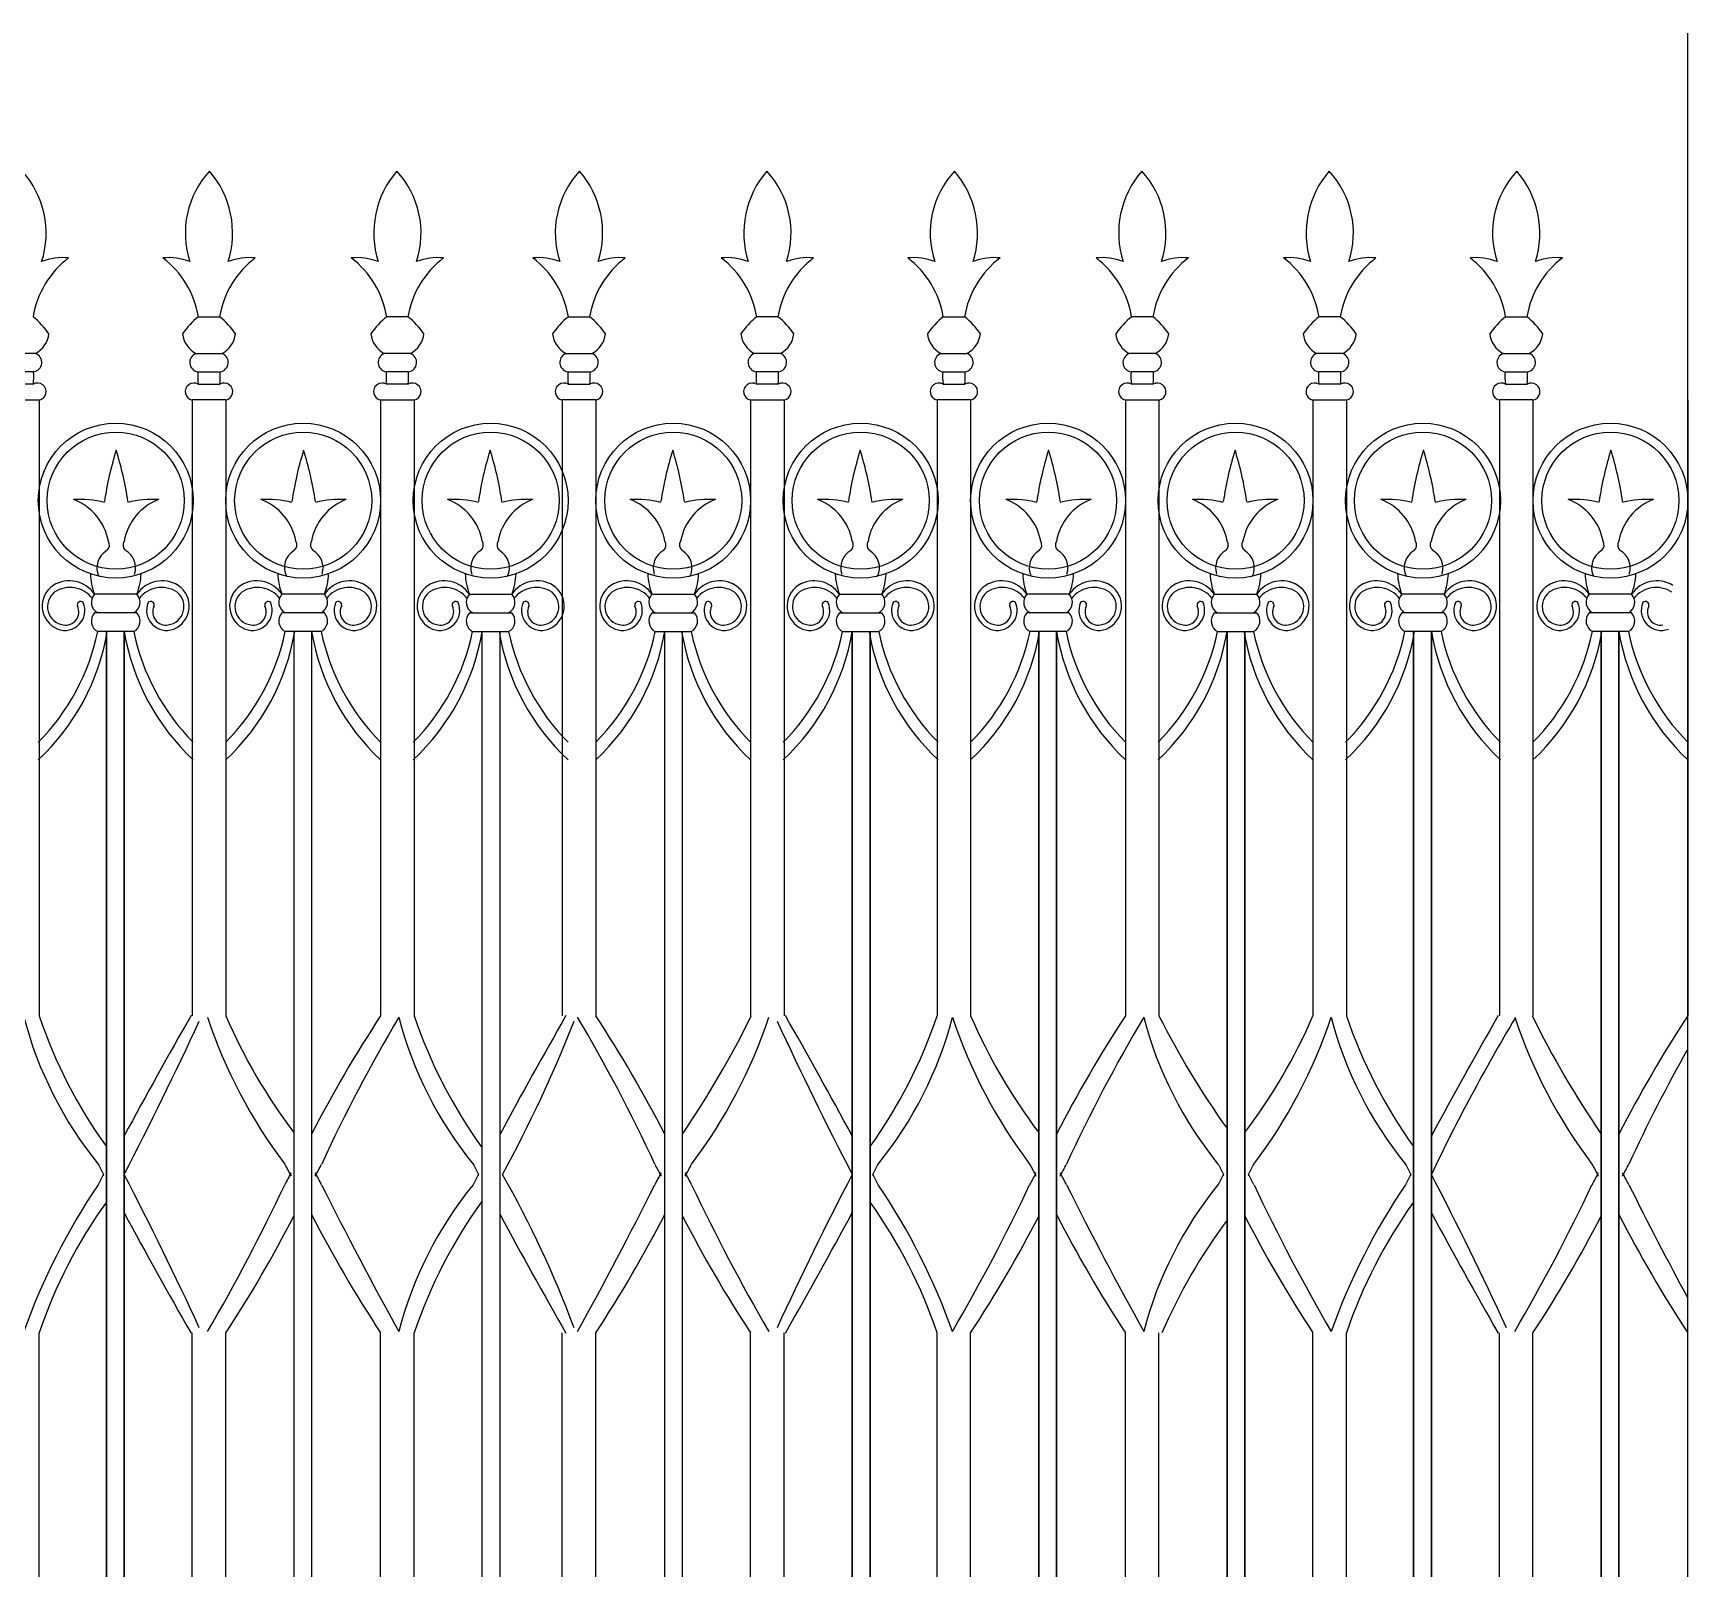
# Model space of a CAD drawing. Header units: millimetres. Extents: x 2621 to 26934, y 11979 to 27988.
# Drawn here: x 11885 to 12998, y 26810 to 27844 of the extents above; entities that cross this region are included whole.
import ezdxf

# ---------------------------------------------------------------- set-up
doc = ezdxf.new("R2010")
doc.units = ezdxf.units.MM

# ---------------------------------------------------------------- blocks, each defined once
blk = doc.blocks.new('A$C42C5099B')
for p, q in [((1090.26, 0), (1090.26, 826.12)), ((589.39, 730.69), (596.52, 730.69)), ((659.86, 730.69), (652.73, 730.69)), ((713.81, 730.69), (720.94, 730.69)), ((784.28, 730.69), (777.15, 730.69)), ((839.88, 730.69), (847.01, 730.69)), ((910.35, 730.69), (903.22, 730.69)), ((973.38, 730.69), (966.25, 730.69)), ((1028.98, 730.69), (1036.11, 730.69)), ((534.61, 718.33), (525.84, 718.33)), ((588.57, 718.33), (597.34, 718.33)), ((660.68, 718.33), (651.9, 718.33)), ((712.99, 718.33), (721.77, 718.33)), ((785.11, 718.33), (776.33, 718.33)), ((839.06, 718.33), (847.83, 718.33)), ((911.17, 718.33), (902.4, 718.33)), ((974.21, 718.33), (965.43, 718.33)), ((1028.16, 718.33), (1036.94, 718.33)), ((533.97, 712.16), (526.48, 712.16)), ((533.88, 708), (526.57, 708)), ((589.21, 712.16), (596.7, 712.16)), ((589.3, 708), (596.61, 708)), ((660.04, 712.16), (652.54, 712.16)), ((659.95, 708), (652.63, 708)), ((713.63, 712.16), (721.13, 712.16)), ((713.72, 708), (721.04, 708)), ((784.47, 712.16), (776.97, 712.16)), ((784.38, 708), (777.06, 708)), ((839.7, 712.16), (847.19, 712.16)), ((839.79, 708), (847.1, 708)), ((910.53, 712.16), (903.04, 712.16)), ((910.44, 708), (903.12, 708)), ((973.57, 712.16), (966.07, 712.16)), ((973.48, 708), (966.16, 708)), ((1028.8, 712.16), (1036.3, 712.16)), ((1028.89, 708), (1036.21, 708)), ((524.6, 702.68), (535.85, 702.68)), ((535.85, 702.68), (535.85, 495.55)), ((587.33, 702.68), (587.33, 495.55)), ((598.58, 702.68), (587.33, 702.68)), ((598.58, 702.68), (598.58, 495.55)), ((650.67, 702.68), (650.67, 495.55)), ((650.67, 702.68), (661.92, 702.68)), ((661.92, 702.68), (661.92, 495.55)), ((711.75, 702.68), (711.75, 495.55)), ((723, 702.68), (711.75, 702.68)), ((723, 702.68), (723, 495.55)), ((775.09, 702.68), (775.09, 495.55)), ((775.09, 702.68), (786.34, 702.68)), ((786.34, 702.68), (786.34, 495.55)), ((837.82, 702.68), (837.82, 495.55)), ((849.07, 702.68), (837.82, 702.68)), ((849.07, 702.68), (849.07, 495.55)), ((901.16, 702.68), (901.16, 495.55)), ((901.16, 702.68), (912.41, 702.68)), ((912.41, 702.68), (912.41, 495.55)), ((964.19, 702.68), (964.19, 495.55)), ((964.19, 702.68), (975.44, 702.68)), ((975.44, 702.68), (975.44, 495.55)), ((1026.92, 702.68), (1026.92, 495.55)), ((1038.17, 702.68), (1026.92, 702.68)), ((1038.17, 702.68), (1038.17, 495.55)), ((1090.26, 702.68), (1090.26, 495.55)), ((568.72, 637.34), (554.46, 637.34)), ((631.75, 637.34), (617.49, 637.34)), ((680.53, 637.34), (694.79, 637.34)), ((741.92, 637.34), (756.18, 637.34)), ((804.95, 637.34), (819.21, 637.34)), ((882.24, 637.34), (867.98, 637.34)), ((931.02, 637.34), (945.28, 637.34)), ((1008.31, 637.34), (994.05, 637.34)), ((1071.35, 637.34), (1057.09, 637.34)), ((568.72, 631.06), (554.46, 631.06)), ((567.65, 631.06), (555.53, 631.06)), ((631.75, 631.06), (617.49, 631.06)), ((630.68, 631.06), (618.56, 631.06)), ((680.53, 631.06), (694.79, 631.06)), ((681.6, 631.06), (693.72, 631.06)), ((741.92, 631.06), (756.18, 631.06)), ((742.99, 631.06), (755.11, 631.06)), ((804.95, 631.06), (819.21, 631.06)), ((806.02, 631.06), (818.14, 631.06)), ((882.24, 631.06), (867.98, 631.06)), ((881.18, 631.06), (869.05, 631.06)), ((931.02, 631.06), (945.28, 631.06)), ((932.09, 631.06), (944.21, 631.06)), ((1008.31, 631.06), (994.05, 631.06)), ((1007.24, 631.06), (995.12, 631.06)), ((1071.35, 631.06), (1057.09, 631.06)), ((1070.28, 631.06), (1058.16, 631.06)), ((567.65, 624.79), (555.53, 624.79)), ((558.44, 316.23), (558.44, 624.79)), ((558.44, 624.79), (558.44, 316.23)), ((564.44, 316.23), (564.44, 624.79)), ((564.44, 624.79), (564.44, 316.23)), ((630.68, 624.79), (618.56, 624.79)), ((621.47, 624.79), (621.47, 259.61)), ((627.47, 624.79), (627.47, 259.61)), ((681.6, 624.79), (693.72, 624.79)), ((684.81, 259.61), (684.81, 624.79)), ((690.81, 259.61), (690.81, 624.79)), ((742.99, 624.79), (755.11, 624.79)), ((746.2, 259.61), (746.2, 624.79)), ((752.2, 259.61), (752.2, 624.79)), ((806.02, 624.79), (818.14, 624.79)), ((809.23, 624.79), (809.23, 316.23)), ((809.23, 316.23), (809.23, 624.79)), ((815.23, 624.79), (815.23, 316.23)), ((815.23, 316.23), (815.23, 624.79)), ((881.18, 624.79), (869.05, 624.79)), ((871.96, 316.23), (871.96, 624.79)), ((871.96, 624.79), (871.96, 316.23)), ((877.96, 316.23), (877.96, 624.79)), ((877.96, 624.79), (877.96, 316.23)), ((932.09, 624.79), (944.21, 624.79)), ((935.3, 624.79), (935.3, 316.23)), ((935.3, 316.23), (935.3, 624.79)), ((941.3, 624.79), (941.3, 316.23)), ((941.3, 316.23), (941.3, 624.79)), ((1007.24, 624.79), (995.12, 624.79)), ((998.03, 316.23), (998.03, 624.79)), ((998.03, 624.79), (998.03, 316.23)), ((1004.03, 316.23), (1004.03, 624.79)), ((1004.03, 624.79), (1004.03, 316.23)), ((1070.28, 624.79), (1058.16, 624.79)), ((1061.06, 316.23), (1061.06, 624.79)), ((1061.06, 624.79), (1061.06, 316.23)), ((1067.06, 316.23), (1067.06, 624.79)), ((1067.06, 624.79), (1067.06, 316.23)), ((558.44, 259.61), (558.44, 568.17)), ((558.44, 568.17), (558.44, 259.61)), ((564.44, 259.61), (564.44, 568.17)), ((564.44, 568.17), (564.44, 259.61)), ((809.23, 568.17), (809.23, 259.61)), ((809.23, 259.61), (809.23, 568.17)), ((815.23, 568.17), (815.23, 259.61)), ((815.23, 259.61), (815.23, 568.17)), ((871.96, 259.61), (871.96, 568.17)), ((871.96, 568.17), (871.96, 259.61)), ((877.96, 259.61), (877.96, 568.17)), ((877.96, 568.17), (877.96, 259.61)), ((935.3, 568.17), (935.3, 259.61)), ((935.3, 259.61), (935.3, 568.17)), ((941.3, 568.17), (941.3, 259.61)), ((941.3, 259.61), (941.3, 568.17)), ((998.03, 259.61), (998.03, 568.17)), ((998.03, 568.17), (998.03, 259.61)), ((1004.03, 259.61), (1004.03, 568.17)), ((1004.03, 568.17), (1004.03, 259.61)), ((1061.06, 259.61), (1061.06, 568.17)), ((1061.06, 568.17), (1061.06, 259.61)), ((1067.06, 259.61), (1067.06, 568.17)), ((1067.06, 568.17), (1067.06, 259.61)), ((535.85, 181.72), (535.85, 388.86)), ((587.33, 181.72), (587.33, 388.86)), ((598.58, 181.72), (598.58, 388.86)), ((650.67, 181.72), (650.67, 388.86)), ((661.92, 181.72), (661.92, 388.86)), ((711.75, 181.72), (711.75, 388.86)), ((723, 181.72), (723, 388.86)), ((775.09, 181.72), (775.09, 388.86)), ((786.34, 181.72), (786.34, 388.86)), ((837.82, 181.72), (837.82, 388.86)), ((849.07, 181.72), (849.07, 388.86)), ((901.16, 181.72), (901.16, 388.86)), ((912.41, 181.72), (912.41, 388.86)), ((964.19, 181.72), (964.19, 388.86)), ((975.44, 181.72), (975.44, 388.86)), ((1026.92, 181.72), (1026.92, 388.86)), ((1038.17, 181.72), (1038.17, 388.86)), ((1090.26, 181.72), (1090.26, 388.86))]:
    blk.add_line(p, q)
for centre, radius in [((561.59, 668.82), 26.04), ((561.59, 668.82), 23.04), ((624.62, 668.82), 26.04), ((624.62, 668.82), 23.04), ((687.66, 668.82), 26.04), ((687.66, 668.82), 23.04), ((749.05, 668.82), 26.04), ((749.05, 668.82), 23.04), ((812.08, 668.82), 26.04), ((812.08, 668.82), 23.04), ((875.11, 668.82), 26.04), ((875.11, 668.82), 23.04), ((938.15, 668.82), 26.04), ((938.15, 668.82), 23.04), ((1001.18, 668.82), 26.04), ((1001.18, 668.82), 23.04), ((1064.22, 668.82), 26.04), ((1064.22, 668.82), 23.04)]:
    blk.add_circle(centre, radius)
for centre, radius, start, end in [((507.22, 758.8), 30.97, 341.9896, 42.4537), ((615.96, 758.8), 30.97, 137.5463, 198.0104), ((569.06, 758.84), 31.83, 342.4063, 40.9407), ((680.18, 758.84), 31.83, 139.0593, 197.5937), ((633.29, 758.8), 30.97, 341.9896, 42.4537), ((740.38, 758.8), 30.97, 137.5463, 198.0104), ((693.49, 758.84), 31.83, 342.4063, 40.9407), ((804.61, 758.84), 31.83, 139.0593, 197.5937), ((757.72, 758.8), 30.97, 341.9896, 42.4537), ((866.45, 758.8), 30.97, 137.5463, 198.0104), ((819.55, 758.84), 31.83, 342.4063, 40.9407), ((930.68, 758.84), 31.83, 139.0593, 197.5937), ((883.78, 758.8), 30.97, 341.9896, 42.4537), ((993.71, 758.84), 31.83, 139.0593, 197.5937), ((946.82, 758.8), 30.97, 341.9896, 42.4537), ((1055.55, 758.8), 30.97, 137.5463, 198.0104), ((1008.66, 758.84), 31.83, 342.4063, 40.9407), ((564.77, 725.46), 31.42, 127.2781, 170.413), ((543.68, 731.7), 18.87, 83.7324, 111.7886), ((579.5, 731.7), 18.87, 68.2114, 96.2676), ((558.41, 725.46), 31.42, 9.587, 52.7219), ((627.5, 725.46), 31.42, 127.2781, 170.413), ((606.41, 731.7), 18.87, 83.7324, 111.7886), ((642.84, 731.7), 18.87, 68.2114, 96.2676), ((621.75, 725.46), 31.42, 9.587, 52.7219), ((690.84, 725.46), 31.42, 127.2781, 170.413), ((669.75, 731.7), 18.87, 83.7324, 111.7886), ((703.92, 731.7), 18.87, 68.2114, 96.2676), ((682.83, 725.46), 31.42, 9.587, 52.7219), ((751.93, 725.46), 31.42, 127.2781, 170.413), ((730.83, 731.7), 18.87, 83.7324, 111.7886), ((767.26, 731.7), 18.87, 68.2114, 96.2676), ((746.17, 725.46), 31.42, 9.587, 52.7219), ((815.26, 725.46), 31.42, 127.2781, 170.413), ((794.17, 731.7), 18.87, 83.7324, 111.7886), ((829.99, 731.7), 18.87, 68.2114, 96.2676), ((808.9, 725.46), 31.42, 9.587, 52.7219), ((877.99, 725.46), 31.42, 127.2781, 170.413), ((856.9, 731.7), 18.87, 83.7324, 111.7886), ((893.33, 731.7), 18.87, 68.2114, 96.2676), ((872.24, 725.46), 31.42, 9.587, 52.7219), ((941.33, 725.46), 31.42, 127.2781, 170.413), ((920.24, 731.7), 18.87, 83.7324, 111.7886), ((956.36, 731.7), 18.87, 68.2114, 96.2676), ((935.27, 725.46), 31.42, 9.587, 52.7219), ((1004.37, 725.46), 31.42, 127.2781, 170.413), ((983.27, 731.7), 18.87, 83.7324, 111.7886), ((1019.09, 731.7), 18.87, 68.2114, 96.2676), ((998, 725.46), 31.42, 9.587, 52.7219), ((1067.09, 725.46), 31.42, 127.2781, 170.413), ((1046, 731.7), 18.87, 83.7324, 111.7886), ((516.29, 709.06), 27.82, 34.7652, 51.0275), ((606.89, 709.06), 27.82, 128.9725, 145.2348), ((579.02, 709.06), 27.82, 34.7652, 51.0275), ((670.23, 709.06), 27.82, 128.9725, 145.2348), ((642.36, 709.06), 27.82, 34.7652, 51.0275), ((731.31, 709.06), 27.82, 128.9725, 145.2348), ((703.44, 709.06), 27.82, 34.7652, 51.0275), ((794.65, 709.06), 27.82, 128.9725, 145.2348), ((766.78, 709.06), 27.82, 34.7652, 51.0275), ((857.38, 709.06), 27.82, 128.9725, 145.2348), ((829.51, 709.06), 27.82, 34.7652, 51.0275), ((920.72, 709.06), 27.82, 128.9725, 145.2348), ((892.85, 709.06), 27.82, 34.7652, 51.0275), ((983.75, 709.06), 27.82, 128.9725, 145.2348), ((955.88, 709.06), 27.82, 34.7652, 51.0275), ((1046.48, 709.06), 27.82, 128.9725, 145.2348), ((1018.61, 709.06), 27.82, 34.7652, 51.0275), ((530.58, 725.96), 8.63, 297.8727, 353.0779), ((592.6, 725.96), 8.63, 186.9221, 242.1273), ((593.31, 725.96), 8.63, 297.8727, 353.0779), ((655.94, 725.96), 8.63, 186.9221, 242.1273), ((656.65, 725.96), 8.63, 297.8727, 353.0779), ((717.02, 725.96), 8.63, 186.9221, 242.1273), ((717.73, 725.96), 8.63, 297.8727, 353.0779), ((780.36, 725.96), 8.63, 186.9221, 242.1273), ((781.07, 725.96), 8.63, 297.8727, 353.0779), ((843.09, 725.96), 8.63, 186.9221, 242.1273), ((843.8, 725.96), 8.63, 297.8727, 353.0779), ((906.43, 725.96), 8.63, 186.9221, 242.1273), ((907.14, 725.96), 8.63, 297.8727, 353.0779), ((969.46, 725.96), 8.63, 186.9221, 242.1273), ((970.17, 725.96), 8.63, 297.8727, 353.0779), ((1032.19, 725.96), 8.63, 186.9221, 242.1273), ((1032.9, 725.96), 8.63, 297.8727, 353.0779), ((533.5, 715.33), 3.21, 278.5397, 69.635), ((589.68, 715.33), 3.21, 110.365, 261.4603), ((596.23, 715.33), 3.21, 278.5397, 69.635), ((653.02, 715.33), 3.21, 110.365, 261.4603), ((659.57, 715.33), 3.21, 278.5397, 69.635), ((714.11, 715.33), 3.21, 110.365, 261.4603), ((720.65, 715.33), 3.21, 278.5397, 69.635), ((777.44, 715.33), 3.21, 110.365, 261.4603), ((783.99, 715.33), 3.21, 278.5397, 69.635), ((840.17, 715.33), 3.21, 110.365, 261.4603), ((846.72, 715.33), 3.21, 278.5397, 69.635), ((903.51, 715.33), 3.21, 110.365, 261.4603), ((910.06, 715.33), 3.21, 278.5397, 69.635), ((966.55, 715.33), 3.21, 110.365, 261.4603), ((973.09, 715.33), 3.21, 278.5397, 69.635), ((1029.27, 715.33), 3.21, 110.365, 261.4603), ((1035.82, 715.33), 3.21, 278.5397, 69.635), ((508.71, 710.62), 25.31, 354.0571, 3.4698), ((535.32, 705.51), 2.88, 280.5358, 120.0203), ((587.86, 705.51), 2.88, 59.9797, 259.4642), ((614.47, 710.62), 25.31, 176.5302, 185.9429), ((571.44, 710.62), 25.31, 354.0571, 3.4698), ((598.05, 705.51), 2.88, 280.5358, 120.0203), ((651.19, 705.51), 2.88, 59.9797, 259.4642), ((677.81, 710.62), 25.31, 176.5302, 185.9429), ((634.78, 710.62), 25.31, 354.0571, 3.4698), ((661.39, 705.51), 2.88, 280.5358, 120.0203), ((712.28, 705.51), 2.88, 59.9797, 259.4642), ((738.89, 710.62), 25.31, 176.5302, 185.9429), ((695.86, 710.62), 25.31, 354.0571, 3.4698), ((722.48, 705.51), 2.88, 280.5358, 120.0203), ((775.62, 705.51), 2.88, 59.9797, 259.4642), ((802.23, 710.62), 25.31, 176.5302, 185.9429), ((759.2, 710.62), 25.31, 354.0571, 3.4698), ((785.82, 705.51), 2.88, 280.5358, 120.0203), ((838.35, 705.51), 2.88, 59.9797, 259.4642), ((864.96, 710.62), 25.31, 176.5302, 185.9429), ((821.93, 710.62), 25.31, 354.0571, 3.4698), ((848.54, 705.51), 2.88, 280.5358, 120.0203), ((901.69, 705.51), 2.88, 59.9797, 259.4642), ((928.3, 710.62), 25.31, 176.5302, 185.9429), ((885.27, 710.62), 25.31, 354.0571, 3.4698), ((911.88, 705.51), 2.88, 280.5358, 120.0203), ((964.72, 705.51), 2.88, 59.9797, 259.4642), ((991.33, 710.62), 25.31, 176.5302, 185.9429), ((948.3, 710.62), 25.31, 354.0571, 3.4698), ((974.92, 705.51), 2.88, 280.5358, 120.0203), ((1027.45, 705.51), 2.88, 59.9797, 259.4642), ((1054.06, 710.62), 25.31, 176.5302, 185.9429), ((1011.03, 710.62), 25.31, 354.0571, 3.4698), ((1037.65, 705.51), 2.88, 280.5358, 120.0203), ((672.59, 651.39), 116.08, 162.7315, 171.5034), ((450.89, 651.39), 116.08, 8.4966, 17.2685), ((735.63, 651.39), 116.08, 162.7315, 171.5034), ((513.93, 651.39), 116.08, 8.4966, 17.2685), ((798.35, 651.39), 116.08, 162.7315, 171.5034), ((576.65, 651.39), 116.08, 8.4966, 17.2685), ((859.74, 651.39), 116.08, 162.7315, 171.5034), ((638.04, 651.39), 116.08, 8.4966, 17.2685), ((922.78, 651.39), 116.08, 162.7315, 171.5034), ((701.08, 651.39), 116.08, 8.4966, 17.2685), ((986.12, 651.39), 116.08, 162.7315, 171.5034), ((764.42, 651.39), 116.08, 8.4966, 17.2685), ((1048.84, 651.39), 116.08, 162.7315, 171.5034), ((827.14, 651.39), 116.08, 8.4966, 17.2685), ((1112.19, 651.39), 116.08, 162.7315, 171.5034), ((890.49, 651.39), 116.08, 8.4966, 17.2685), ((1175.22, 651.39), 116.08, 162.7315, 171.5034), ((953.52, 651.39), 116.08, 8.4966, 17.2685), ((549.37, 634.92), 34.34, 75.8221, 93.3039), ((540.9, 651.88), 18.5, 10.3218, 69.4563), ((582.59, 651.88), 18.5, 110.5437, 169.6782), ((574.11, 634.92), 34.34, 86.6961, 104.1779), ((612.41, 634.92), 34.34, 75.8221, 93.3039), ((603.94, 651.88), 18.5, 10.3218, 69.4563), ((645.62, 651.88), 18.5, 110.5437, 169.6782), ((637.15, 634.92), 34.34, 86.6961, 104.1779), ((675.13, 634.92), 34.34, 75.8221, 93.3039), ((666.66, 651.88), 18.5, 10.3218, 69.4563), ((708.35, 651.88), 18.5, 110.5437, 169.6782), ((699.87, 634.92), 34.34, 86.6961, 104.1779), ((736.52, 634.92), 34.34, 75.8221, 93.3039), ((728.05, 651.88), 18.5, 10.3218, 69.4563), ((769.74, 651.88), 18.5, 110.5437, 169.6782), ((761.26, 634.92), 34.34, 86.6961, 104.1779), ((799.56, 634.92), 34.34, 75.8221, 93.3039), ((791.08, 651.88), 18.5, 10.3218, 69.4563), ((832.77, 651.88), 18.5, 110.5437, 169.6782), ((824.3, 634.92), 34.34, 86.6961, 104.1779), ((862.9, 634.92), 34.34, 75.8221, 93.3039), ((854.43, 651.88), 18.5, 10.3218, 69.4563), ((896.11, 651.88), 18.5, 110.5437, 169.6782), ((887.64, 634.92), 34.34, 86.6961, 104.1779), ((925.62, 634.92), 34.34, 75.8221, 93.3039), ((917.15, 651.88), 18.5, 10.3218, 69.4563), ((958.84, 651.88), 18.5, 110.5437, 169.6782), ((950.36, 634.92), 34.34, 86.6961, 104.1779), ((988.97, 634.92), 34.34, 75.8221, 93.3039), ((980.49, 651.88), 18.5, 10.3218, 69.4563), ((1022.18, 651.88), 18.5, 110.5437, 169.6782), ((1013.71, 634.92), 34.34, 86.6961, 104.1779), ((1052, 634.92), 34.34, 75.8221, 93.3039), ((1043.53, 651.88), 18.5, 10.3218, 69.4563), ((1085.21, 651.88), 18.5, 110.5437, 169.6782), ((1076.74, 634.92), 34.34, 86.6961, 104.1779), ((561.87, 646.31), 6.61, 119.5272, 206.4116), ((557.02, 653.92), 2.45, 310.6356, 31.408), ((566.47, 653.92), 2.45, 148.592, 229.3644), ((561.53, 646.2), 6.75, 342.0756, 60.2472), ((624.9, 646.31), 6.61, 119.5272, 206.4116), ((620.05, 653.92), 2.45, 310.6356, 31.408), ((629.51, 653.92), 2.45, 148.592, 229.3644), ((624.56, 646.2), 6.75, 342.0756, 60.2472), ((687.72, 646.2), 6.75, 119.7528, 197.9244), ((682.78, 653.92), 2.45, 310.6356, 31.408), ((692.23, 653.92), 2.45, 148.592, 229.3644), ((687.38, 646.31), 6.61, 333.5884, 60.4728), ((749.11, 646.2), 6.75, 119.7528, 197.9244), ((744.17, 653.92), 2.45, 310.6356, 31.408), ((753.62, 653.92), 2.45, 148.592, 229.3644), ((748.77, 646.31), 6.61, 333.5884, 60.4728), ((812.14, 646.2), 6.75, 119.7528, 197.9244), ((807.2, 653.92), 2.45, 310.6356, 31.408), ((816.65, 653.92), 2.45, 148.592, 229.3644), ((811.81, 646.31), 6.61, 333.5884, 60.4728), ((875.39, 646.31), 6.61, 119.5272, 206.4116), ((870.54, 653.92), 2.45, 310.6356, 31.408), ((880, 653.92), 2.45, 148.592, 229.3644), ((875.05, 646.2), 6.75, 342.0756, 60.2472), ((938.21, 646.2), 6.75, 119.7528, 197.9244), ((933.27, 653.92), 2.45, 310.6356, 31.408), ((942.72, 653.92), 2.45, 148.592, 229.3644), ((937.87, 646.31), 6.61, 333.5884, 60.4728), ((1001.46, 646.31), 6.61, 119.5272, 206.4116), ((996.61, 653.92), 2.45, 310.6356, 31.408), ((1006.06, 653.92), 2.45, 148.592, 229.3644), ((1001.12, 646.2), 6.75, 342.0756, 60.2472), ((1064.49, 646.31), 6.61, 119.5272, 206.4116), ((1059.64, 653.92), 2.45, 310.6356, 31.408), ((1069.1, 653.92), 2.45, 148.592, 229.3644), ((1064.15, 646.2), 6.75, 342.0756, 60.2472), ((545.17, 633.36), 8.31, 123.2944, 248.2613), ((545.98, 631.58), 10.25, 34.1639, 121.6608), ((573.93, 644.92), 20.89, 181.9221, 201.2786), ((549.25, 644.92), 20.89, 338.7214, 358.0779), ((577.2, 631.58), 10.25, 58.3392, 145.8361), ((578.01, 633.36), 8.31, 291.7387, 56.7056), ((578.01, 633.36), 8.31, 291.7387, 56.7056), ((608.2, 633.36), 8.31, 123.2944, 248.2613), ((609.02, 631.58), 10.25, 34.1639, 121.6608), ((636.96, 644.92), 20.89, 181.9221, 201.2786), ((612.29, 644.92), 20.89, 338.7214, 358.0779), ((640.23, 631.58), 10.25, 58.3392, 145.8361), ((641.05, 633.36), 8.31, 291.7387, 56.7056), ((671.24, 633.36), 8.31, 123.2944, 248.2613), ((672.05, 631.58), 10.25, 34.1639, 121.6608), ((699.99, 644.92), 20.89, 181.9221, 201.2786), ((675.32, 644.92), 20.89, 338.7214, 358.0779), ((703.26, 631.58), 10.25, 58.3392, 145.8361), ((704.08, 633.36), 8.31, 291.7387, 56.7056), ((732.63, 633.36), 8.31, 123.2944, 248.2613), ((733.44, 631.58), 10.25, 34.1639, 121.6608), ((761.38, 644.92), 20.89, 181.9221, 201.2786), ((736.71, 644.92), 20.89, 338.7214, 358.0779), ((764.65, 631.58), 10.25, 58.3392, 145.8361), ((765.47, 633.36), 8.31, 291.7387, 56.7056), ((795.66, 633.36), 8.31, 123.2944, 248.2613), ((795.66, 633.36), 8.31, 123.2944, 248.2613), ((796.47, 631.58), 10.25, 34.1639, 121.6608), ((824.42, 644.92), 20.89, 181.9221, 201.2786), ((799.75, 644.92), 20.89, 338.7214, 358.0779), ((827.69, 631.58), 10.25, 58.3392, 145.8361), ((828.5, 633.36), 8.31, 291.7387, 56.7056), ((858.69, 633.36), 8.31, 123.2944, 248.2613), ((859.51, 631.58), 10.25, 34.1639, 121.6608), ((887.45, 644.92), 20.89, 181.9221, 201.2786), ((862.78, 644.92), 20.89, 338.7214, 358.0779), ((890.72, 631.58), 10.25, 58.3392, 145.8361), ((891.54, 633.36), 8.31, 291.7387, 56.7056), ((921.73, 633.36), 8.31, 123.2944, 248.2613), ((922.54, 631.58), 10.25, 34.1639, 121.6608), ((950.48, 644.92), 20.89, 181.9221, 201.2786), ((925.81, 644.92), 20.89, 338.7214, 358.0779), ((953.76, 631.58), 10.25, 58.3392, 145.8361), ((954.57, 633.36), 8.31, 291.7387, 56.7056), ((984.76, 633.36), 8.31, 123.2944, 248.2613), ((985.58, 631.58), 10.25, 34.1639, 121.6608), ((1013.52, 644.92), 20.89, 181.9221, 201.2786), ((988.85, 644.92), 20.89, 338.7214, 358.0779), ((1016.79, 631.58), 10.25, 58.3392, 145.8361), ((1017.6, 633.36), 8.31, 291.7387, 56.7056), ((1017.6, 633.36), 8.31, 291.7387, 56.7056), ((1047.79, 633.36), 8.31, 123.2944, 248.2613), ((1048.61, 631.58), 10.25, 34.1639, 121.6608), ((1076.55, 644.92), 20.89, 181.9221, 201.2786), ((1051.88, 644.92), 20.89, 338.7214, 358.0779), ((1079.82, 631.58), 10.25, 58.3392, 145.8361), ((544.88, 633.17), 6.23, 129.2717, 261.162), ((546.22, 630.19), 9.43, 37.0152, 124.0714), ((544.5, 631.89), 6.71, 248.9388, 23.1881), ((549.82, 633.73), 1.17, 43.4489, 201.3974), ((557.43, 634.62), 4.03, 137.5079, 241.8476), ((565.75, 634.62), 4.03, 298.1524, 42.4921), ((576.96, 630.19), 9.43, 55.9286, 142.9848), ((578.68, 631.89), 6.71, 156.8119, 291.0612), ((578.68, 631.89), 6.71, 156.8119, 291.0612), ((573.36, 633.73), 1.17, 338.6026, 136.5511), ((573.36, 633.73), 1.17, 338.6026, 136.5511), ((578.3, 633.17), 6.23, 278.838, 50.7283), ((578.3, 633.17), 6.23, 278.838, 50.7283), ((607.92, 633.17), 6.23, 129.2717, 261.162), ((609.25, 630.19), 9.43, 37.0152, 124.0714), ((607.53, 631.89), 6.71, 248.9388, 23.1881), ((612.85, 633.73), 1.17, 43.4489, 201.3974), ((620.46, 634.62), 4.03, 137.5079, 241.8476), ((628.78, 634.62), 4.03, 298.1524, 42.4921), ((640, 630.19), 9.43, 55.9286, 142.9848), ((641.71, 631.89), 6.71, 156.8119, 291.0612), ((636.4, 633.73), 1.17, 338.6026, 136.5511), ((641.33, 633.17), 6.23, 278.838, 50.7283), ((670.95, 633.17), 6.23, 129.2717, 261.162), ((672.29, 630.19), 9.43, 37.0152, 124.0714), ((670.57, 631.89), 6.71, 248.9388, 23.1881), ((675.88, 633.73), 1.17, 43.4489, 201.3974), ((683.5, 634.62), 4.03, 137.5079, 241.8476), ((691.82, 634.62), 4.03, 298.1524, 42.4921), ((703.03, 630.19), 9.43, 55.9286, 142.9848), ((704.75, 631.89), 6.71, 156.8119, 291.0612), ((699.43, 633.73), 1.17, 338.6026, 136.5511), ((704.36, 633.17), 6.23, 278.838, 50.7283), ((732.34, 633.17), 6.23, 129.2717, 261.162), ((733.68, 630.19), 9.43, 37.0152, 124.0714), ((731.96, 631.89), 6.71, 248.9388, 23.1881), ((737.27, 633.73), 1.17, 43.4489, 201.3974), ((744.89, 634.62), 4.03, 137.5079, 241.8476), ((753.21, 634.62), 4.03, 298.1524, 42.4921), ((764.42, 630.19), 9.43, 55.9286, 142.9848), ((766.14, 631.89), 6.71, 156.8119, 291.0612), ((760.82, 633.73), 1.17, 338.6026, 136.5511), ((765.75, 633.17), 6.23, 278.838, 50.7283), ((795.37, 633.17), 6.23, 129.2717, 261.162), ((795.37, 633.17), 6.23, 129.2717, 261.162), ((796.71, 630.19), 9.43, 37.0152, 124.0714), ((794.99, 631.89), 6.71, 248.9388, 23.1881), ((794.99, 631.89), 6.71, 248.9388, 23.1881), ((800.31, 633.73), 1.17, 43.4489, 201.3974), ((800.31, 633.73), 1.17, 43.4489, 201.3974), ((807.92, 634.62), 4.03, 137.5079, 241.8476), ((816.24, 634.62), 4.03, 298.1524, 42.4921), ((827.45, 630.19), 9.43, 55.9286, 142.9848), ((829.17, 631.89), 6.71, 156.8119, 291.0612), ((823.85, 633.73), 1.17, 338.6026, 136.5511), ((828.79, 633.17), 6.23, 278.838, 50.7283), ((858.41, 633.17), 6.23, 129.2717, 261.162), ((859.74, 630.19), 9.43, 37.0152, 124.0714), ((858.03, 631.89), 6.71, 248.9388, 23.1881), ((863.34, 633.73), 1.17, 43.4489, 201.3974), ((870.95, 634.62), 4.03, 137.5079, 241.8476), ((879.27, 634.62), 4.03, 298.1524, 42.4921), ((890.49, 630.19), 9.43, 55.9286, 142.9848), ((892.2, 631.89), 6.71, 156.8119, 291.0612), ((886.89, 633.73), 1.17, 338.6026, 136.5511), ((891.82, 633.17), 6.23, 278.838, 50.7283), ((921.44, 633.17), 6.23, 129.2717, 261.162), ((922.78, 630.19), 9.43, 37.0152, 124.0714), ((921.06, 631.89), 6.71, 248.9388, 23.1881), ((926.38, 633.73), 1.17, 43.4489, 201.3974), ((933.99, 634.62), 4.03, 137.5079, 241.8476), ((942.31, 634.62), 4.03, 298.1524, 42.4921), ((953.52, 630.19), 9.43, 55.9286, 142.9848), ((955.24, 631.89), 6.71, 156.8119, 291.0612), ((949.92, 633.73), 1.17, 338.6026, 136.5511), ((954.86, 633.17), 6.23, 278.838, 50.7283), ((984.48, 633.17), 6.23, 129.2717, 261.162), ((985.81, 630.19), 9.43, 37.0152, 124.0714), ((984.09, 631.89), 6.71, 248.9388, 23.1881), ((989.41, 633.73), 1.17, 43.4489, 201.3974), ((997.02, 634.62), 4.03, 137.5079, 241.8476), ((1005.34, 634.62), 4.03, 298.1524, 42.4921), ((1016.55, 630.19), 9.43, 55.9286, 142.9848), ((1018.27, 631.89), 6.71, 156.8119, 291.0612), ((1018.27, 631.89), 6.71, 156.8119, 291.0612), ((1012.96, 633.73), 1.17, 338.6026, 136.5511), ((1012.96, 633.73), 1.17, 338.6026, 136.5511), ((1017.89, 633.17), 6.23, 278.838, 50.7283), ((1017.89, 633.17), 6.23, 278.838, 50.7283), ((1047.51, 633.17), 6.23, 129.2717, 261.162), ((1048.84, 630.19), 9.43, 37.0152, 124.0714), ((1047.13, 631.89), 6.71, 248.9388, 23.1881), ((1052.44, 633.73), 1.17, 43.4489, 201.3974), ((1060.06, 634.62), 4.03, 137.5079, 241.8476), ((1068.38, 634.62), 4.03, 298.1524, 42.4921), ((1079.59, 630.19), 9.43, 55.9286, 142.9848), ((1081.31, 631.89), 6.71, 156.8119, 291.0612), ((1075.99, 633.73), 1.17, 338.6026, 136.5511), ((544.72, 631.38), 4.44, 259.6816, 25.6181), ((557.43, 628.34), 4.03, 137.5079, 241.8476), ((565.75, 628.34), 4.03, 298.1524, 42.4921), ((578.46, 631.38), 4.44, 154.3819, 280.3184), ((578.46, 631.38), 4.44, 154.3819, 280.3184), ((607.76, 631.38), 4.44, 259.6816, 25.6181), ((620.46, 628.34), 4.03, 137.5079, 241.8476), ((628.78, 628.34), 4.03, 298.1524, 42.4921), ((641.49, 631.38), 4.44, 154.3819, 280.3184), ((670.79, 631.38), 4.44, 259.6816, 25.6181), ((683.5, 628.34), 4.03, 137.5079, 241.8476), ((691.82, 628.34), 4.03, 298.1524, 42.4921), ((704.53, 631.38), 4.44, 154.3819, 280.3184), ((732.18, 631.38), 4.44, 259.6816, 25.6181), ((744.89, 628.34), 4.03, 137.5079, 241.8476), ((753.21, 628.34), 4.03, 298.1524, 42.4921), ((765.92, 631.38), 4.44, 154.3819, 280.3184), ((795.21, 631.38), 4.44, 259.6816, 25.6181), ((795.21, 631.38), 4.44, 259.6816, 25.6181), ((807.92, 628.34), 4.03, 137.5079, 241.8476), ((816.24, 628.34), 4.03, 298.1524, 42.4921), ((828.95, 631.38), 4.44, 154.3819, 280.3184), ((858.25, 631.38), 4.44, 259.6816, 25.6181), ((870.95, 628.34), 4.03, 137.5079, 241.8476), ((879.27, 628.34), 4.03, 298.1524, 42.4921), ((891.98, 631.38), 4.44, 154.3819, 280.3184), ((921.28, 631.38), 4.44, 259.6816, 25.6181), ((933.99, 628.34), 4.03, 137.5079, 241.8476), ((942.31, 628.34), 4.03, 298.1524, 42.4921), ((955.02, 631.38), 4.44, 154.3819, 280.3184), ((984.31, 631.38), 4.44, 259.6816, 25.6181), ((997.02, 628.34), 4.03, 137.5079, 241.8476), ((1005.34, 628.34), 4.03, 298.1524, 42.4921), ((1018.05, 631.38), 4.44, 154.3819, 280.3184), ((1018.05, 631.38), 4.44, 154.3819, 280.3184), ((1047.35, 631.38), 4.44, 259.6816, 25.6181), ((1060.06, 628.34), 4.03, 137.5079, 241.8476), ((1068.38, 628.34), 4.03, 298.1524, 42.4921), ((1081.09, 631.38), 4.44, 154.3819, 280.3184), ((482.54, 639.95), 74.55, 315.3207, 348.2678), ((483.37, 637.48), 76.43, 313.0481, 350.4411), ((639.81, 637.48), 76.43, 189.5589, 226.9519), ((640.64, 639.95), 74.55, 191.7322, 224.6793), ((545.57, 639.95), 74.55, 315.3207, 348.2678), ((546.41, 637.48), 76.43, 313.0481, 350.4411), ((702.84, 637.48), 76.43, 189.5589, 226.9519), ((703.68, 639.95), 74.55, 191.7322, 224.6793), ((608.6, 639.95), 74.55, 315.3207, 348.2678), ((609.44, 637.48), 76.43, 313.0481, 350.4411), ((765.87, 637.48), 76.43, 189.5589, 226.9519), ((766.71, 639.95), 74.55, 191.7322, 224.6793), ((669.99, 639.95), 74.55, 315.3207, 348.2678), ((670.83, 637.48), 76.43, 313.0481, 350.4411), ((827.26, 637.48), 76.43, 189.5589, 226.9519), ((828.1, 639.95), 74.55, 191.7322, 224.6793), ((733.03, 639.95), 74.55, 315.3207, 348.2678), ((733.87, 637.48), 76.43, 313.0481, 350.4411), ((890.3, 637.48), 76.43, 189.5589, 226.9519), ((891.14, 639.95), 74.55, 191.7322, 224.6793), ((796.06, 639.95), 74.55, 315.3207, 348.2678), ((796.9, 637.48), 76.43, 313.0481, 350.4411), ((953.33, 637.48), 76.43, 189.5589, 226.9519), ((954.17, 639.95), 74.55, 191.7322, 224.6793), ((859.09, 639.95), 74.55, 315.3207, 348.2678), ((859.93, 637.48), 76.43, 313.0481, 350.4411), ((1016.36, 637.48), 76.43, 189.5589, 226.9519), ((1017.2, 639.95), 74.55, 191.7322, 224.6793), ((922.13, 639.95), 74.55, 315.3207, 348.2678), ((922.97, 637.48), 76.43, 313.0481, 350.4411), ((1079.4, 637.48), 76.43, 189.5589, 226.9519), ((1080.24, 639.95), 74.55, 191.7322, 224.6793), ((986, 637.48), 76.43, 313.0481, 350.4411), ((985.16, 639.95), 74.55, 315.3207, 348.2678), ((1142.43, 637.48), 76.43, 189.5589, 226.9519), ((1143.27, 639.95), 74.55, 191.7322, 224.6793), ((694.3, 549.04), 167.24, 198.6549, 215.669), ((2170.08, -410.12), 1823.95, 150.22623, 151.67967), ((773.52, 571.26), 190.62, 203.4045, 217.0955), ((1016.61, 255.7), 437.54, 146.7578, 152.7951), ((822.08, 549.86), 169.12, 198.7332, 215.7408), ((2296.15, -410.12), 1823.95, 150.22623, 151.65951), ((357.06, 255.7), 437.54, 27.2049, 33.2422), ((489.48, 635.4), 318.22, 325.6242, 333.9287), ((-796.41, -410.12), 1823.95, 28.32033, 29.77377), ((679.37, 549.04), 167.24, 324.331, 341.3451), ((1024.01, 571.26), 190.62, 203.4045, 217.0955), ((1267.1, 255.7), 437.54, 146.7578, 152.7951), ((1172.19, 626.37), 290.86, 206.729, 215.4679), ((789.26, 571.26), 190.62, 322.9045, 336.5955), ((1133.89, 549.04), 167.24, 198.6549, 215.669), ((2609.67, -410.12), 1823.95, 150.22623, 151.67967), ((1323.78, 635.4), 318.22, 206.0713, 214.3758), ((1456.2, 255.7), 437.54, 146.7578, 152.7951), ((657.68, 528.28), 131.25, 194.672, 219.0027), ((-462.66, 976.86), 1157.9, 332.49999, 335.34159), ((756.06, 549.54), 172.44, 198.4274, 217.0378), ((1117.6, 221.27), 536, 149.2857, 155.2491), ((783.75, 528.28), 131.25, 194.672, 219.0027), ((298.48, 657.36), 448.17, 331.3083, 338.5914), ((256.08, 221.27), 536, 24.7509, 30.7143), ((617.61, 549.54), 172.44, 322.9622, 341.5726), ((1836.33, 976.86), 1157.9, 204.65841, 207.50001), ((715.99, 528.28), 131.25, 320.9973, 345.328), ((1006.55, 549.54), 172.44, 198.4274, 217.0378), ((1368.09, 221.27), 536, 149.2857, 155.2491), ((1034.24, 528.28), 131.25, 194.672, 219.0027), ((806.71, 549.54), 172.44, 322.9622, 341.5726), ((1097.27, 528.28), 131.25, 194.672, 219.0027), ((1580.31, 167.3), 638.51, 149.1475, 154.49874), ((1195.65, 549.54), 172.44, 198.4274, 217.0378), ((1557.19, 221.27), 536, 150.5902, 155.2491), ((2170.08, 1294.52), 1823.95, 207.7353, 207.8588), ((2232.81, 1294.52), 1823.95, 207.7353, 207.87881), ((-983.56, 1294.52), 1823.95, 332.12119, 332.2647), ((2296.15, 1294.52), 1823.95, 207.7353, 207.8588), ((2357.23, 1294.52), 1823.95, 207.7353, 207.87881), ((-859.14, 1294.52), 1823.95, 332.12119, 332.2647), ((-796.41, 1294.52), 1823.95, 332.1412, 332.2647), ((2483.3, 1294.52), 1823.95, 207.7353, 207.87881), ((-733.07, 1294.52), 1823.95, 332.12119, 332.2647), ((2546.64, 1294.52), 1823.95, 207.7353, 207.8588), ((-670.04, 1294.52), 1823.95, 332.1412, 332.2647), ((2609.67, 1294.52), 1823.95, 207.7353, 207.8588), ((2672.4, 1294.52), 1823.95, 207.7353, 207.87881), ((-543.97, 1294.52), 1823.95, 332.12119, 332.2647), ((2170.08, -410.12), 1823.95, 152.1412, 152.2647), ((-462.66, -92.46), 1157.9, 24.65841, 27.50001), ((2232.81, -410.12), 1823.95, 152.12119, 152.2647), ((-983.56, -410.12), 1823.95, 27.7353, 27.87881), ((2296.15, -410.12), 1823.95, 152.1412, 152.2647), ((376.39, 263.45), 362.38, 20.5449, 29.5554), ((2357.23, -410.12), 1823.95, 152.12119, 152.2647), ((-859.14, -410.12), 1823.95, 27.7353, 27.87881), ((1836.33, -92.46), 1157.9, 152.49999, 155.34159), ((-796.41, -410.12), 1823.95, 27.7353, 27.8588), ((2483.3, -410.12), 1823.95, 152.12119, 152.2647), ((-733.07, -410.12), 1823.95, 27.7353, 27.87881), ((2546.64, -410.12), 1823.95, 152.1412, 152.2647), ((-670.04, -410.12), 1823.95, 27.7353, 27.8588), ((2609.67, -410.12), 1823.95, 152.1412, 152.2647), ((-23.07, -92.46), 1157.9, 24.65841, 27.50001), ((2672.4, -410.12), 1823.95, 152.12119, 152.2647), ((-543.97, -410.12), 1823.95, 27.7353, 27.87881), ((738.41, 315.28), 220.52, 145.9575, 160.3678), ((49.43, 706.36), 628.79, 329.72598, 334.80883), ((1774.22, 1008.35), 1277.43, 206.48193, 208.98326), ((783.75, 356.12), 131.25, 140.9973, 165.328), ((-400.55, 1008.35), 1277.43, 331.01674, 333.51807), ((1324.24, 706.36), 628.79, 205.19117, 210.27402), ((635.26, 315.28), 220.52, 19.6322, 34.0425), ((299.92, 706.36), 628.79, 329.72598, 334.80883), ((2024.71, 1008.35), 1277.43, 206.48193, 208.98326), ((1034.24, 356.12), 131.25, 140.9973, 165.328), ((1513.35, 706.36), 628.79, 205.19117, 210.27402), ((1178.01, 315.28), 220.52, 145.9575, 160.3678), ((489.02, 706.36), 628.79, 329.72598, 334.80883), ((2213.82, 1008.35), 1277.43, 206.48193, 208.41225), ((694.3, 335.36), 167.24, 144.331, 161.3451), ((2170.08, 1294.52), 1823.95, 208.32033, 209.77377), ((1016.61, 628.71), 437.54, 207.2049, 213.2422), ((822.08, 334.54), 169.12, 144.2592, 161.2668), ((2296.15, 1294.52), 1823.95, 208.34049, 209.77377), ((357.06, 628.71), 437.54, 326.7578, 332.7951), ((-796.41, 1294.52), 1823.95, 330.22623, 331.67967), ((679.37, 335.36), 167.24, 18.6549, 35.669), ((1267.1, 628.71), 437.54, 207.2049, 213.2422), ((1133.89, 335.36), 167.24, 144.331, 161.3451), ((2609.67, 1294.52), 1823.95, 208.32033, 209.77377), ((1456.2, 628.71), 437.54, 207.2049, 213.2422), ((240.53, 623.97), 428.34, 326.7094, 332.7906), ((1133.14, 623.97), 428.34, 207.2094, 213.2906), ((491.02, 623.97), 428.34, 326.7094, 332.7906), ((1088.32, 313.14), 190.62, 143.3939, 156.5955), ((1322.24, 623.97), 428.34, 207.2094, 213.2906), ((680.12, 623.97), 428.34, 326.7094, 332.7906)]:
    blk.add_arc(centre, radius, start, end)

msp = doc.modelspace()

# ---------------------------------------------------------------- block references
at = {"xscale": 2, "yscale": 2, "zscale": 2}
msp.add_blockref('A$C42C5099B', (10817.8, 26191.4), dxfattribs=at)

doc.saveas('drawing.dxf')
